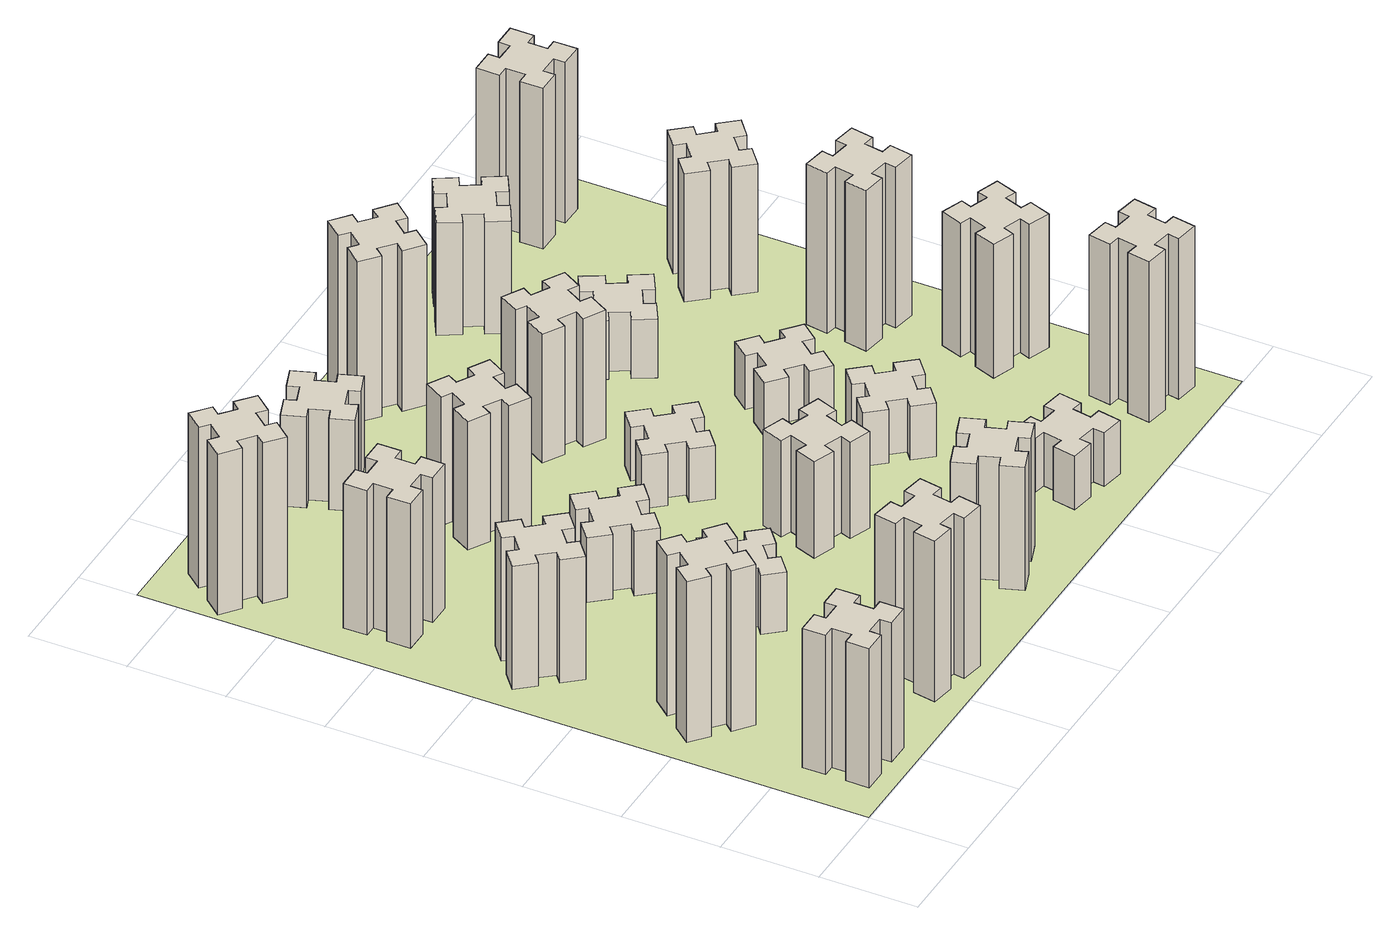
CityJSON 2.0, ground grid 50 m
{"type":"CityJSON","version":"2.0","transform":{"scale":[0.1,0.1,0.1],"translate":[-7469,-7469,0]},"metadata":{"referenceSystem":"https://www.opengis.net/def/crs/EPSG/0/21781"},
"CityObjects":{
"building1":{"type":"Building","attributes":{"class":"1000","function":"1000","usage":"1000","yearOfConstruction":2016,"roofType":"1000","measuredHeight":78,"storeysAboveGround":30,"storeysBelowGround":0},"geometry":[{"type":"Solid","lod":"1","boundaries":[[[[0,1,2,3,4,5,6,7,8,9,10,11,12,13,14,15,16,17,18,19]],[[17,16,20,21]],[[16,15,22,20]],[[15,14,23,22]],[[14,13,24,23]],[[13,12,25,24]],[[12,11,26,25]],[[11,10,27,26]],[[10,9,28,27]],[[9,8,29,28]],[[8,7,30,29]],[[7,6,31,30]],[[6,5,32,31]],[[5,4,33,32]],[[4,3,34,33]],[[3,2,35,34]],[[2,1,36,35]],[[1,0,37,36]],[[0,19,38,37]],[[19,18,39,38]],[[18,17,21,39]],[[24,25,26,27,28,29,30,31,32,33,34,35,36,37,38,39,21,20,22,23]]]]}]},
"building2":{"type":"Building","attributes":{"class":"1000","function":"1000","usage":"1000","yearOfConstruction":2016,"roofType":"1000","measuredHeight":90,"storeysAboveGround":30,"storeysBelowGround":0},"geometry":[{"type":"Solid","lod":"1","boundaries":[[[[40,41,42,43,44,45,46,47,48,49,50,51,52,53,54,55,56,57,58,59]],[[57,56,60,61]],[[56,55,62,60]],[[55,54,63,62]],[[54,53,64,63]],[[53,52,65,64]],[[52,51,66,65]],[[51,50,67,66]],[[50,49,68,67]],[[49,48,69,68]],[[48,47,70,69]],[[47,46,71,70]],[[46,45,72,71]],[[45,44,73,72]],[[44,43,74,73]],[[43,42,75,74]],[[42,41,76,75]],[[41,40,77,76]],[[40,59,78,77]],[[59,58,79,78]],[[58,57,61,79]],[[64,65,66,67,68,69,70,71,72,73,74,75,76,77,78,79,61,60,62,63]]]]}]},
"building3":{"type":"Building","attributes":{"class":"1000","function":"1000","usage":"1000","yearOfConstruction":2016,"roofType":"1000","measuredHeight":69,"storeysAboveGround":30,"storeysBelowGround":0},"geometry":[{"type":"Solid","lod":"1","boundaries":[[[[80,81,82,83,84,85,86,87,88,89,90,91,92,93,94,95,96,97,98,99]],[[97,96,100,101]],[[96,95,102,100]],[[95,94,103,102]],[[94,93,104,103]],[[93,92,105,104]],[[92,91,106,105]],[[91,90,107,106]],[[90,89,108,107]],[[89,88,109,108]],[[88,87,110,109]],[[87,86,111,110]],[[86,85,112,111]],[[85,84,113,112]],[[84,83,114,113]],[[83,82,115,114]],[[82,81,116,115]],[[81,80,117,116]],[[80,99,118,117]],[[99,98,119,118]],[[98,97,101,119]],[[104,105,106,107,108,109,110,111,112,113,114,115,116,117,118,119,101,100,102,103]]]]}]},
"building4":{"type":"Building","attributes":{"class":"1000","function":"1000","usage":"1000","yearOfConstruction":2016,"roofType":"1000","measuredHeight":81,"storeysAboveGround":30,"storeysBelowGround":0},"geometry":[{"type":"Solid","lod":"1","boundaries":[[[[120,121,122,123,124,125,126,127,128,129,130,131,132,133,134,135,136,137,138,139]],[[137,136,140,141]],[[136,135,142,140]],[[135,134,143,142]],[[134,133,144,143]],[[133,132,145,144]],[[132,131,146,145]],[[131,130,147,146]],[[130,129,148,147]],[[129,128,149,148]],[[128,127,150,149]],[[127,126,151,150]],[[126,125,152,151]],[[125,124,153,152]],[[124,123,154,153]],[[123,122,155,154]],[[122,121,156,155]],[[121,120,157,156]],[[120,139,158,157]],[[139,138,159,158]],[[138,137,141,159]],[[144,145,146,147,148,149,150,151,152,153,154,155,156,157,158,159,141,140,142,143]]]]}]},
"building5":{"type":"Building","attributes":{"class":"1000","function":"1000","usage":"1000","yearOfConstruction":2016,"roofType":"1000","measuredHeight":90,"storeysAboveGround":30,"storeysBelowGround":0},"geometry":[{"type":"Solid","lod":"1","boundaries":[[[[160,161,162,163,164,165,166,167,168,169,170,171,172,173,174,175,176,177,178,179]],[[177,176,180,181]],[[176,175,182,180]],[[175,174,183,182]],[[174,173,184,183]],[[173,172,185,184]],[[172,171,186,185]],[[171,170,187,186]],[[170,169,188,187]],[[169,168,189,188]],[[168,167,190,189]],[[167,166,191,190]],[[166,165,192,191]],[[165,164,193,192]],[[164,163,194,193]],[[163,162,195,194]],[[162,161,196,195]],[[161,160,197,196]],[[160,179,198,197]],[[179,178,199,198]],[[178,177,181,199]],[[184,185,186,187,188,189,190,191,192,193,194,195,196,197,198,199,181,180,182,183]]]]}]},
"building6":{"type":"Building","attributes":{"class":"1000","function":"1000","usage":"1000","yearOfConstruction":2016,"roofType":"1000","measuredHeight":90,"storeysAboveGround":30,"storeysBelowGround":0},"geometry":[{"type":"Solid","lod":"1","boundaries":[[[[200,201,202,203,204,205,206,207,208,209,210,211,212,213,214,215,216,217,218,219]],[[217,216,220,221]],[[216,215,222,220]],[[215,214,223,222]],[[214,213,224,223]],[[213,212,225,224]],[[212,211,226,225]],[[211,210,227,226]],[[210,209,228,227]],[[209,208,229,228]],[[208,207,230,229]],[[207,206,231,230]],[[206,205,232,231]],[[205,204,233,232]],[[204,203,234,233]],[[203,202,235,234]],[[202,201,236,235]],[[201,200,237,236]],[[200,219,238,237]],[[219,218,239,238]],[[218,217,221,239]],[[224,225,226,227,228,229,230,231,232,233,234,235,236,237,238,239,221,220,222,223]]]]}]},
"building7":{"type":"Building","attributes":{"class":"1000","function":"1000","usage":"1000","yearOfConstruction":2016,"roofType":"1000","measuredHeight":33,"storeysAboveGround":30,"storeysBelowGround":0},"geometry":[{"type":"Solid","lod":"1","boundaries":[[[[240,241,242,243,244,245,246,247,248,249,250,251,252,253,254,255,256,257,258,259]],[[257,256,260,261]],[[256,255,262,260]],[[255,254,263,262]],[[254,253,264,263]],[[253,252,265,264]],[[252,251,266,265]],[[251,250,267,266]],[[250,249,268,267]],[[249,248,269,268]],[[248,247,270,269]],[[247,246,271,270]],[[246,245,272,271]],[[245,244,273,272]],[[244,243,274,273]],[[243,242,275,274]],[[242,241,276,275]],[[241,240,277,276]],[[240,259,278,277]],[[259,258,279,278]],[[258,257,261,279]],[[264,265,266,267,268,269,270,271,272,273,274,275,276,277,278,279,261,260,262,263]]]]}]},
"building8":{"type":"Building","attributes":{"class":"1000","function":"1000","usage":"1000","yearOfConstruction":2016,"roofType":"1000","measuredHeight":36,"storeysAboveGround":30,"storeysBelowGround":0},"geometry":[{"type":"Solid","lod":"1","boundaries":[[[[280,281,282,283,284,285,286,287,288,289,290,291,292,293,294,295,296,297,298,299]],[[297,296,300,301]],[[296,295,302,300]],[[295,294,303,302]],[[294,293,304,303]],[[293,292,305,304]],[[292,291,306,305]],[[291,290,307,306]],[[290,289,308,307]],[[289,288,309,308]],[[288,287,310,309]],[[287,286,311,310]],[[286,285,312,311]],[[285,284,313,312]],[[284,283,314,313]],[[283,282,315,314]],[[282,281,316,315]],[[281,280,317,316]],[[280,299,318,317]],[[299,298,319,318]],[[298,297,301,319]],[[304,305,306,307,308,309,310,311,312,313,314,315,316,317,318,319,301,300,302,303]]]]}]},
"building9":{"type":"Building","attributes":{"class":"1000","function":"1000","usage":"1000","yearOfConstruction":2016,"roofType":"1000","measuredHeight":72,"storeysAboveGround":30,"storeysBelowGround":0},"geometry":[{"type":"Solid","lod":"1","boundaries":[[[[320,321,322,323,324,325,326,327,328,329,330,331,332,333,334,335,336,337,338,339]],[[337,336,340,341]],[[336,335,342,340]],[[335,334,343,342]],[[334,333,344,343]],[[333,332,345,344]],[[332,331,346,345]],[[331,330,347,346]],[[330,329,348,347]],[[329,328,349,348]],[[328,327,350,349]],[[327,326,351,350]],[[326,325,352,351]],[[325,324,353,352]],[[324,323,354,353]],[[323,322,355,354]],[[322,321,356,355]],[[321,320,357,356]],[[320,339,358,357]],[[339,338,359,358]],[[338,337,341,359]],[[344,345,346,347,348,349,350,351,352,353,354,355,356,357,358,359,341,340,342,343]]]]}]},
"building10":{"type":"Building","attributes":{"class":"1000","function":"1000","usage":"1000","yearOfConstruction":2016,"roofType":"1000","measuredHeight":69,"storeysAboveGround":30,"storeysBelowGround":0},"geometry":[{"type":"Solid","lod":"1","boundaries":[[[[360,361,362,363,364,365,366,367,368,369,370,371,372,373,374,375,376,377,378,379]],[[377,376,380,381]],[[376,375,382,380]],[[375,374,383,382]],[[374,373,384,383]],[[373,372,385,384]],[[372,371,386,385]],[[371,370,387,386]],[[370,369,388,387]],[[369,368,389,388]],[[368,367,390,389]],[[367,366,391,390]],[[366,365,392,391]],[[365,364,393,392]],[[364,363,394,393]],[[363,362,395,394]],[[362,361,396,395]],[[361,360,397,396]],[[360,379,398,397]],[[379,378,399,398]],[[378,377,381,399]],[[384,385,386,387,388,389,390,391,392,393,394,395,396,397,398,399,381,380,382,383]]]]}]},
"building11":{"type":"Building","attributes":{"class":"1000","function":"1000","usage":"1000","yearOfConstruction":2016,"roofType":"1000","measuredHeight":51,"storeysAboveGround":30,"storeysBelowGround":0},"geometry":[{"type":"Solid","lod":"1","boundaries":[[[[400,401,402,403,404,405,406,407,408,409,410,411,412,413,414,415,416,417,418,419]],[[417,416,420,421]],[[416,415,422,420]],[[415,414,423,422]],[[414,413,424,423]],[[413,412,425,424]],[[412,411,426,425]],[[411,410,427,426]],[[410,409,428,427]],[[409,408,429,428]],[[408,407,430,429]],[[407,406,431,430]],[[406,405,432,431]],[[405,404,433,432]],[[404,403,434,433]],[[403,402,435,434]],[[402,401,436,435]],[[401,400,437,436]],[[400,419,438,437]],[[419,418,439,438]],[[418,417,421,439]],[[424,425,426,427,428,429,430,431,432,433,434,435,436,437,438,439,421,420,422,423]]]]}]},
"building12":{"type":"Building","attributes":{"class":"1000","function":"1000","usage":"1000","yearOfConstruction":2016,"roofType":"1000","measuredHeight":54,"storeysAboveGround":30,"storeysBelowGround":0},"geometry":[{"type":"Solid","lod":"1","boundaries":[[[[440,441,442,443,444,445,446,447,448,449,450,451,452,453,454,455,456,457,458,459]],[[457,456,460,461]],[[456,455,462,460]],[[455,454,463,462]],[[454,453,464,463]],[[453,452,465,464]],[[452,451,466,465]],[[451,450,467,466]],[[450,449,468,467]],[[449,448,469,468]],[[448,447,470,469]],[[447,446,471,470]],[[446,445,472,471]],[[445,444,473,472]],[[444,443,474,473]],[[443,442,475,474]],[[442,441,476,475]],[[441,440,477,476]],[[440,459,478,477]],[[459,458,479,478]],[[458,457,461,479]],[[464,465,466,467,468,469,470,471,472,473,474,475,476,477,478,479,461,460,462,463]]]]}]},
"building13":{"type":"Building","attributes":{"class":"1000","function":"1000","usage":"1000","yearOfConstruction":2016,"roofType":"1000","measuredHeight":30,"storeysAboveGround":30,"storeysBelowGround":0},"geometry":[{"type":"Solid","lod":"1","boundaries":[[[[480,481,482,483,484,485,486,487,488,489,490,491,492,493,494,495,496,497,498,499]],[[497,496,500,501]],[[496,495,502,500]],[[495,494,503,502]],[[494,493,504,503]],[[493,492,505,504]],[[492,491,506,505]],[[491,490,507,506]],[[490,489,508,507]],[[489,488,509,508]],[[488,487,510,509]],[[487,486,511,510]],[[486,485,512,511]],[[485,484,513,512]],[[484,483,514,513]],[[483,482,515,514]],[[482,481,516,515]],[[481,480,517,516]],[[480,499,518,517]],[[499,498,519,518]],[[498,497,501,519]],[[504,505,506,507,508,509,510,511,512,513,514,515,516,517,518,519,501,500,502,503]]]]}]},
"building14":{"type":"Building","attributes":{"class":"1000","function":"1000","usage":"1000","yearOfConstruction":2016,"roofType":"1000","measuredHeight":72,"storeysAboveGround":30,"storeysBelowGround":0},"geometry":[{"type":"Solid","lod":"1","boundaries":[[[[520,521,522,523,524,525,526,527,528,529,530,531,532,533,534,535,536,537,538,539]],[[537,536,540,541]],[[536,535,542,540]],[[535,534,543,542]],[[534,533,544,543]],[[533,532,545,544]],[[532,531,546,545]],[[531,530,547,546]],[[530,529,548,547]],[[529,528,549,548]],[[528,527,550,549]],[[527,526,551,550]],[[526,525,552,551]],[[525,524,553,552]],[[524,523,554,553]],[[523,522,555,554]],[[522,521,556,555]],[[521,520,557,556]],[[520,539,558,557]],[[539,538,559,558]],[[538,537,541,559]],[[544,545,546,547,548,549,550,551,552,553,554,555,556,557,558,559,541,540,542,543]]]]}]},
"building15":{"type":"Building","attributes":{"class":"1000","function":"1000","usage":"1000","yearOfConstruction":2016,"roofType":"1000","measuredHeight":30,"storeysAboveGround":30,"storeysBelowGround":0},"geometry":[{"type":"Solid","lod":"1","boundaries":[[[[560,561,562,563,564,565,566,567,568,569,570,571,572,573,574,575,576,577,578,579]],[[577,576,580,581]],[[576,575,582,580]],[[575,574,583,582]],[[574,573,584,583]],[[573,572,585,584]],[[572,571,586,585]],[[571,570,587,586]],[[570,569,588,587]],[[569,568,589,588]],[[568,567,590,589]],[[567,566,591,590]],[[566,565,592,591]],[[565,564,593,592]],[[564,563,594,593]],[[563,562,595,594]],[[562,561,596,595]],[[561,560,597,596]],[[560,579,598,597]],[[579,578,599,598]],[[578,577,581,599]],[[584,585,586,587,588,589,590,591,592,593,594,595,596,597,598,599,581,580,582,583]]]]}]},
"building16":{"type":"Building","attributes":{"class":"1000","function":"1000","usage":"1000","yearOfConstruction":2016,"roofType":"1000","measuredHeight":90,"storeysAboveGround":30,"storeysBelowGround":0},"geometry":[{"type":"Solid","lod":"1","boundaries":[[[[600,601,602,603,604,605,606,607,608,609,610,611,612,613,614,615,616,617,618,619]],[[617,616,620,621]],[[616,615,622,620]],[[615,614,623,622]],[[614,613,624,623]],[[613,612,625,624]],[[612,611,626,625]],[[611,610,627,626]],[[610,609,628,627]],[[609,608,629,628]],[[608,607,630,629]],[[607,606,631,630]],[[606,605,632,631]],[[605,604,633,632]],[[604,603,634,633]],[[603,602,635,634]],[[602,601,636,635]],[[601,600,637,636]],[[600,619,638,637]],[[619,618,639,638]],[[618,617,621,639]],[[624,625,626,627,628,629,630,631,632,633,634,635,636,637,638,639,621,620,622,623]]]]}]},
"building17":{"type":"Building","attributes":{"class":"1000","function":"1000","usage":"1000","yearOfConstruction":2016,"roofType":"1000","measuredHeight":30,"storeysAboveGround":30,"storeysBelowGround":0},"geometry":[{"type":"Solid","lod":"1","boundaries":[[[[640,641,642,643,644,645,646,647,648,649,650,651,652,653,654,655,656,657,658,659]],[[657,656,660,661]],[[656,655,662,660]],[[655,654,663,662]],[[654,653,664,663]],[[653,652,665,664]],[[652,651,666,665]],[[651,650,667,666]],[[650,649,668,667]],[[649,648,669,668]],[[648,647,670,669]],[[647,646,671,670]],[[646,645,672,671]],[[645,644,673,672]],[[644,643,674,673]],[[643,642,675,674]],[[642,641,676,675]],[[641,640,677,676]],[[640,659,678,677]],[[659,658,679,678]],[[658,657,661,679]],[[664,665,666,667,668,669,670,671,672,673,674,675,676,677,678,679,661,660,662,663]]]]}]},
"building18":{"type":"Building","attributes":{"class":"1000","function":"1000","usage":"1000","yearOfConstruction":2016,"roofType":"1000","measuredHeight":30,"storeysAboveGround":30,"storeysBelowGround":0},"geometry":[{"type":"Solid","lod":"1","boundaries":[[[[680,681,682,683,684,685,686,687,688,689,690,691,692,693,694,695,696,697,698,699]],[[697,696,700,701]],[[696,695,702,700]],[[695,694,703,702]],[[694,693,704,703]],[[693,692,705,704]],[[692,691,706,705]],[[691,690,707,706]],[[690,689,708,707]],[[689,688,709,708]],[[688,687,710,709]],[[687,686,711,710]],[[686,685,712,711]],[[685,684,713,712]],[[684,683,714,713]],[[683,682,715,714]],[[682,681,716,715]],[[681,680,717,716]],[[680,699,718,717]],[[699,698,719,718]],[[698,697,701,719]],[[704,705,706,707,708,709,710,711,712,713,714,715,716,717,718,719,701,700,702,703]]]]}]},
"building19":{"type":"Building","attributes":{"class":"1000","function":"1000","usage":"1000","yearOfConstruction":2016,"roofType":"1000","measuredHeight":33,"storeysAboveGround":30,"storeysBelowGround":0},"geometry":[{"type":"Solid","lod":"1","boundaries":[[[[720,721,722,723,724,725,726,727,728,729,730,731,732,733,734,735,736,737,738,739]],[[737,736,740,741]],[[736,735,742,740]],[[735,734,743,742]],[[734,733,744,743]],[[733,732,745,744]],[[732,731,746,745]],[[731,730,747,746]],[[730,729,748,747]],[[729,728,749,748]],[[728,727,750,749]],[[727,726,751,750]],[[726,725,752,751]],[[725,724,753,752]],[[724,723,754,753]],[[723,722,755,754]],[[722,721,756,755]],[[721,720,757,756]],[[720,739,758,757]],[[739,738,759,758]],[[738,737,741,759]],[[744,745,746,747,748,749,750,751,752,753,754,755,756,757,758,759,741,740,742,743]]]]}]},
"building20":{"type":"Building","attributes":{"class":"1000","function":"1000","usage":"1000","yearOfConstruction":2016,"roofType":"1000","measuredHeight":90,"storeysAboveGround":30,"storeysBelowGround":0},"geometry":[{"type":"Solid","lod":"1","boundaries":[[[[760,761,762,763,764,765,766,767,768,769,770,771,772,773,774,775,776,777,778,779]],[[777,776,780,781]],[[776,775,782,780]],[[775,774,783,782]],[[774,773,784,783]],[[773,772,785,784]],[[772,771,786,785]],[[771,770,787,786]],[[770,769,788,787]],[[769,768,789,788]],[[768,767,790,789]],[[767,766,791,790]],[[766,765,792,791]],[[765,764,793,792]],[[764,763,794,793]],[[763,762,795,794]],[[762,761,796,795]],[[761,760,797,796]],[[760,779,798,797]],[[779,778,799,798]],[[778,777,781,799]],[[784,785,786,787,788,789,790,791,792,793,794,795,796,797,798,799,781,780,782,783]]]]}]},
"building21":{"type":"Building","attributes":{"class":"1000","function":"1000","usage":"1000","yearOfConstruction":2016,"roofType":"1000","measuredHeight":63,"storeysAboveGround":30,"storeysBelowGround":0},"geometry":[{"type":"Solid","lod":"1","boundaries":[[[[800,801,802,803,804,805,806,807,808,809,810,811,812,813,814,815,816,817,818,819]],[[817,816,820,821]],[[816,815,822,820]],[[815,814,823,822]],[[814,813,824,823]],[[813,812,825,824]],[[812,811,826,825]],[[811,810,827,826]],[[810,809,828,827]],[[809,808,829,828]],[[808,807,830,829]],[[807,806,831,830]],[[806,805,832,831]],[[805,804,833,832]],[[804,803,834,833]],[[803,802,835,834]],[[802,801,836,835]],[[801,800,837,836]],[[800,819,838,837]],[[819,818,839,838]],[[818,817,821,839]],[[824,825,826,827,828,829,830,831,832,833,834,835,836,837,838,839,821,820,822,823]]]]}]},
"building22":{"type":"Building","attributes":{"class":"1000","function":"1000","usage":"1000","yearOfConstruction":2016,"roofType":"1000","measuredHeight":75,"storeysAboveGround":30,"storeysBelowGround":0},"geometry":[{"type":"Solid","lod":"1","boundaries":[[[[840,841,842,843,844,845,846,847,848,849,850,851,852,853,854,855,856,857,858,859]],[[857,856,860,861]],[[856,855,862,860]],[[855,854,863,862]],[[854,853,864,863]],[[853,852,865,864]],[[852,851,866,865]],[[851,850,867,866]],[[850,849,868,867]],[[849,848,869,868]],[[848,847,870,869]],[[847,846,871,870]],[[846,845,872,871]],[[845,844,873,872]],[[844,843,874,873]],[[843,842,875,874]],[[842,841,876,875]],[[841,840,877,876]],[[840,859,878,877]],[[859,858,879,878]],[[858,857,861,879]],[[864,865,866,867,868,869,870,871,872,873,874,875,876,877,878,879,861,860,862,863]]]]}]},
"building23":{"type":"Building","attributes":{"class":"1000","function":"1000","usage":"1000","yearOfConstruction":2016,"roofType":"1000","measuredHeight":90,"storeysAboveGround":30,"storeysBelowGround":0},"geometry":[{"type":"Solid","lod":"1","boundaries":[[[[880,881,882,883,884,885,886,887,888,889,890,891,892,893,894,895,896,897,898,899]],[[897,896,900,901]],[[896,895,902,900]],[[895,894,903,902]],[[894,893,904,903]],[[893,892,905,904]],[[892,891,906,905]],[[891,890,907,906]],[[890,889,908,907]],[[889,888,909,908]],[[888,887,910,909]],[[887,886,911,910]],[[886,885,912,911]],[[885,884,913,912]],[[884,883,914,913]],[[883,882,915,914]],[[882,881,916,915]],[[881,880,917,916]],[[880,899,918,917]],[[899,898,919,918]],[[898,897,901,919]],[[904,905,906,907,908,909,910,911,912,913,914,915,916,917,918,919,901,900,902,903]]]]}]},
"building24":{"type":"Building","attributes":{"class":"1000","function":"1000","usage":"1000","yearOfConstruction":2016,"roofType":"1000","measuredHeight":72,"storeysAboveGround":30,"storeysBelowGround":0},"geometry":[{"type":"Solid","lod":"1","boundaries":[[[[920,921,922,923,924,925,926,927,928,929,930,931,932,933,934,935,936,937,938,939]],[[937,936,940,941]],[[936,935,942,940]],[[935,934,943,942]],[[934,933,944,943]],[[933,932,945,944]],[[932,931,946,945]],[[931,930,947,946]],[[930,929,948,947]],[[929,928,949,948]],[[928,927,950,949]],[[927,926,951,950]],[[926,925,952,951]],[[925,924,953,952]],[[924,923,954,953]],[[923,922,955,954]],[[922,921,956,955]],[[921,920,957,956]],[[920,939,958,957]],[[939,938,959,958]],[[938,937,941,959]],[[944,945,946,947,948,949,950,951,952,953,954,955,956,957,958,959,941,940,942,943]]]]}]},
"building25":{"type":"Building","attributes":{"class":"1000","function":"1000","usage":"1000","yearOfConstruction":2016,"roofType":"1000","measuredHeight":90,"storeysAboveGround":30,"storeysBelowGround":0},"geometry":[{"type":"Solid","lod":"1","boundaries":[[[[960,961,962,963,964,965,966,967,968,969,970,971,972,973,974,975,976,977,978,979]],[[977,976,980,981]],[[976,975,982,980]],[[975,974,983,982]],[[974,973,984,983]],[[973,972,985,984]],[[972,971,986,985]],[[971,970,987,986]],[[970,969,988,987]],[[969,968,989,988]],[[968,967,990,989]],[[967,966,991,990]],[[966,965,992,991]],[[965,964,993,992]],[[964,963,994,993]],[[963,962,995,994]],[[962,961,996,995]],[[961,960,997,996]],[[960,979,998,997]],[[979,978,999,998]],[[978,977,981,999]],[[984,985,986,987,988,989,990,991,992,993,994,995,996,997,998,999,981,980,982,983]]]]}]},
"landuse1":{"type":"LandUse","attributes":{"name":"plot1","function":"1010"},"geometry":[{"type":"MultiSurface","lod":"1","boundaries":[[[1000,1001,1002,1003]]]}]}
},
"vertices":[
[265,325,0],[265,225,0],[205,225,0],[205,105,0],[325,105,0],[325,165,0],[425,165,0],[425,105,0],[545,105,0],[545,225,0],[485,225,0],[485,325,0],[545,325,0],[545,445,0],[425,445,0],[425,385,0],[325,385,0],[325,445,0],[205,445,0],[205,325,0],[325,385,780],[325,445,780],[425,385,780],[425,445,780],[545,445,780],[545,325,780],[485,325,780],[485,225,780],[545,225,780],[545,105,780],[425,105,780],[425,165,780],[325,165,780],[325,105,780],[205,105,780],[205,225,780],[265,225,780],[265,325,780],[205,325,780],[205,445,780],
[484,1067,0],[408,1132,0],[446,1178,0],[354,1255,0],[277,1163,0],[323,1124,0],[259,1048,0],[213,1086,0],[136,994,0],[228,917,0],[266,963,0],[343,899,0],[304,853,0],[396,776,0],[473,868,0],[427,906,0],[492,983,0],[538,944,0],[615,1036,0],[523,1113,0],[492,983,900],[538,944,900],[427,906,900],[473,868,900],[396,776,900],[304,853,900],[343,899,900],[266,963,900],[228,917,900],[136,994,900],[213,1086,900],[259,1048,900],[323,1124,900],[277,1163,900],[354,1255,900],[446,1178,900],[408,1132,900],[484,1067,900],[523,1113,900],[615,1036,900],
[492,1888,0],[427,1964,0],[473,2003,0],[396,2095,0],[304,2018,0],[343,1972,0],[266,1907,0],[228,1953,0],[136,1876,0],[213,1784,0],[259,1823,0],[323,1746,0],[277,1708,0],[354,1616,0],[446,1693,0],[408,1739,0],[484,1803,0],[523,1757,0],[615,1834,0],[538,1926,0],[484,1803,690],[523,1757,690],[408,1739,690],[446,1693,690],[354,1616,690],[277,1708,690],[323,1746,690],[259,1823,690],[213,1784,690],[136,1876,690],[228,1953,690],[266,1907,690],[343,1972,690],[304,2018,690],[396,2095,690],[473,2003,690],[427,1964,690],[492,1888,690],[538,1926,690],[615,1834,690],
[485,2545,0],[485,2645,0],[545,2645,0],[545,2765,0],[425,2765,0],[425,2705,0],[325,2705,0],[325,2765,0],[205,2765,0],[205,2645,0],[265,2645,0],[265,2545,0],[205,2545,0],[205,2425,0],[325,2425,0],[325,2485,0],[425,2485,0],[425,2425,0],[545,2425,0],[545,2545,0],[425,2485,810],[425,2425,810],[325,2485,810],[325,2425,810],[205,2425,810],[205,2545,810],[265,2545,810],[265,2645,810],[205,2645,810],[205,2765,810],[325,2765,810],[325,2705,810],[425,2705,810],[425,2765,810],[545,2765,810],[545,2645,810],[485,2645,810],[485,2545,810],[545,2545,810],[545,2425,810],
[1016,344,0],[998,245,0],[939,256,0],[918,137,0],[1037,117,0],[1047,176,0],[1145,158,0],[1135,99,0],[1253,78,0],[1274,197,0],[1215,207,0],[1232,305,0],[1291,295,0],[1312,413,0],[1194,434,0],[1184,375,0],[1085,392,0],[1096,451,0],[977,472,0],[957,354,0],[1085,392,900],[1096,451,900],[1184,375,900],[1194,434,900],[1312,413,900],[1291,295,900],[1232,305,900],[1215,207,900],[1274,197,900],[1253,78,900],[1135,99,900],[1145,158,900],[1047,176,900],[1037,117,900],[918,137,900],[939,256,900],[998,245,900],[1016,344,900],[957,354,900],[977,472,900],
[384,3387,0],[308,3452,0],[346,3498,0],[254,3575,0],[177,3483,0],[223,3444,0],[159,3368,0],[113,3406,0],[36,3314,0],[128,3237,0],[166,3283,0],[243,3219,0],[204,3173,0],[296,3096,0],[373,3188,0],[327,3226,0],[392,3303,0],[438,3264,0],[515,3356,0],[423,3433,0],[392,3303,900],[438,3264,900],[327,3226,900],[373,3188,900],[296,3096,900],[204,3173,900],[243,3219,900],[166,3283,900],[128,3237,900],[36,3314,900],[113,3406,900],[159,3368,900],[223,3444,900],[177,3483,900],[254,3575,900],[346,3498,900],[308,3452,900],[384,3387,900],[423,3433,900],[515,3356,900],
[1083,1332,0],[1006,1267,0],[968,1313,0],[876,1236,0],[953,1144,0],[999,1183,0],[1063,1106,0],[1017,1068,0],[1094,976,0],[1186,1053,0],[1148,1099,0],[1224,1163,0],[1263,1117,0],[1355,1194,0],[1278,1286,0],[1232,1248,0],[1167,1324,0],[1213,1363,0],[1136,1455,0],[1044,1378,0],[1167,1324,330],[1213,1363,330],[1232,1248,330],[1278,1286,330],[1355,1194,330],[1263,1117,330],[1224,1163,330],[1148,1099,330],[1186,1053,330],[1094,976,330],[1017,1068,330],[1063,1106,330],[999,1183,330],[953,1144,330],[876,1236,330],[968,1313,330],[1006,1267,330],[1083,1332,330],[1044,1378,330],[1136,1455,330],
[1083,1972,0],[1006,1907,0],[968,1953,0],[876,1876,0],[953,1784,0],[999,1823,0],[1063,1746,0],[1017,1708,0],[1094,1616,0],[1186,1693,0],[1148,1739,0],[1224,1803,0],[1263,1757,0],[1355,1834,0],[1278,1926,0],[1232,1888,0],[1167,1964,0],[1213,2003,0],[1136,2095,0],[1044,2018,0],[1167,1964,360],[1213,2003,360],[1232,1888,360],[1278,1926,360],[1355,1834,360],[1263,1757,360],[1224,1803,360],[1148,1739,360],[1186,1693,360],[1094,1616,360],[1017,1708,360],[1063,1746,360],[999,1823,360],[953,1784,360],[876,1876,360],[968,1953,360],[1006,1907,360],[1083,1972,360],[1044,2018,360],[1136,2095,360],
[1314,2666,0],[1227,2716,0],[1257,2768,0],[1153,2828,0],[1093,2724,0],[1145,2694,0],[1095,2607,0],[1043,2637,0],[983,2533,0],[1087,2473,0],[1117,2525,0],[1204,2475,0],[1174,2423,0],[1278,2363,0],[1338,2467,0],[1286,2497,0],[1336,2584,0],[1388,2554,0],[1448,2658,0],[1344,2718,0],[1336,2584,720],[1388,2554,720],[1286,2497,720],[1338,2467,720],[1278,2363,720],[1174,2423,720],[1204,2475,720],[1117,2525,720],[1087,2473,720],[983,2533,720],[1043,2637,720],[1095,2607,720],[1145,2694,720],[1093,2724,720],[1153,2828,720],[1257,2768,720],[1227,2716,720],[1314,2666,720],[1344,2718,720],[1448,2658,720],
[1835,385,0],[1869,291,0],[1813,270,0],[1854,157,0],[1967,199,0],[1946,255,0],[2040,289,0],[2060,233,0],[2173,274,0],[2132,387,0],[2076,366,0],[2042,460,0],[2098,480,0],[2057,593,0],[1944,552,0],[1965,496,0],[1871,462,0],[1850,518,0],[1737,477,0],[1779,364,0],[1871,462,690],[1850,518,690],[1965,496,690],[1944,552,690],[2057,593,690],[2098,480,690],[2042,460,690],[2076,366,690],[2132,387,690],[2173,274,690],[2060,233,690],[2040,289,690],[1946,255,690],[1967,199,690],[1854,157,690],[1813,270,690],[1869,291,690],[1835,385,690],[1779,364,690],[1737,477,690],
[1125,3456,0],[1031,3422,0],[1010,3478,0],[897,3437,0],[939,3324,0],[995,3345,0],[1029,3251,0],[973,3230,0],[1014,3117,0],[1127,3159,0],[1106,3215,0],[1200,3249,0],[1220,3193,0],[1333,3234,0],[1292,3347,0],[1236,3326,0],[1202,3420,0],[1258,3440,0],[1217,3553,0],[1104,3512,0],[1202,3420,510],[1258,3440,510],[1236,3326,510],[1292,3347,510],[1333,3234,510],[1220,3193,510],[1200,3249,510],[1106,3215,510],[1127,3159,510],[1014,3117,510],[973,3230,510],[1029,3251,510],[995,3345,510],[939,3324,510],[897,3437,510],[1010,3478,510],[1031,3422,510],[1125,3456,510],[1104,3512,510],[1217,3553,510],
[1769,1300,0],[1735,1206,0],[1679,1227,0],[1637,1114,0],[1750,1073,0],[1771,1129,0],[1865,1095,0],[1844,1039,0],[1957,997,0],[1998,1110,0],[1942,1131,0],[1976,1225,0],[2032,1204,0],[2073,1317,0],[1960,1358,0],[1940,1302,0],[1846,1336,0],[1867,1392,0],[1754,1433,0],[1713,1320,0],[1846,1336,540],[1867,1392,540],[1940,1302,540],[1960,1358,540],[2073,1317,540],[2032,1204,540],[1976,1225,540],[1942,1131,540],[1998,1110,540],[1957,997,540],[1844,1039,540],[1865,1095,540],[1771,1129,540],[1750,1073,540],[1637,1114,540],[1679,1227,540],[1735,1206,540],[1769,1300,540],[1713,1320,540],[1754,1433,540],
[1972,1988,0],[1907,2064,0],[1953,2103,0],[1876,2195,0],[1784,2118,0],[1823,2072,0],[1746,2007,0],[1708,2053,0],[1616,1976,0],[1693,1884,0],[1739,1923,0],[1803,1846,0],[1757,1808,0],[1834,1716,0],[1926,1793,0],[1888,1839,0],[1964,1903,0],[2003,1857,0],[2095,1934,0],[2018,2026,0],[1964,1903,300],[2003,1857,300],[1888,1839,300],[1926,1793,300],[1834,1716,300],[1757,1808,300],[1803,1846,300],[1739,1923,300],[1693,1884,300],[1616,1976,300],[1708,2053,300],[1746,2007,300],[1823,2072,300],[1784,2118,300],[1876,2195,300],[1953,2103,300],[1907,2064,300],[1972,1988,300],[2018,2026,300],[2095,1934,300],
[2026,2497,0],[2076,2584,0],[2128,2554,0],[2188,2658,0],[2084,2718,0],[2054,2666,0],[1967,2716,0],[1997,2768,0],[1893,2828,0],[1833,2724,0],[1885,2694,0],[1835,2607,0],[1783,2637,0],[1723,2533,0],[1827,2473,0],[1857,2525,0],[1944,2475,0],[1914,2423,0],[2018,2363,0],[2078,2467,0],[1944,2475,720],[1914,2423,720],[1857,2525,720],[1827,2473,720],[1723,2533,720],[1783,2637,720],[1835,2607,720],[1885,2694,720],[1833,2724,720],[1893,2828,720],[1997,2768,720],[1967,2716,720],[2054,2666,720],[2084,2718,720],[2188,2658,720],[2128,2554,720],[2076,2584,720],[2026,2497,720],[2078,2467,720],[2018,2363,720],
[2596,444,0],[2578,345,0],[2519,356,0],[2498,237,0],[2617,217,0],[2627,276,0],[2725,258,0],[2715,199,0],[2833,178,0],[2854,297,0],[2795,307,0],[2812,405,0],[2871,395,0],[2892,513,0],[2774,534,0],[2764,475,0],[2665,492,0],[2676,551,0],[2557,572,0],[2537,454,0],[2665,492,300],[2676,551,300],[2764,475,300],[2774,534,300],[2892,513,300],[2871,395,300],[2812,405,300],[2795,307,300],[2854,297,300],[2833,178,300],[2715,199,300],[2725,258,300],[2627,276,300],[2617,217,300],[2498,237,300],[2519,356,300],[2578,345,300],[2596,444,300],[2537,454,300],[2557,572,300],
[1746,3383,0],[1823,3319,0],[1784,3273,0],[1876,3196,0],[1953,3288,0],[1907,3326,0],[1972,3403,0],[2018,3364,0],[2095,3456,0],[2003,3533,0],[1964,3487,0],[1888,3552,0],[1926,3598,0],[1834,3675,0],[1757,3583,0],[1803,3544,0],[1739,3468,0],[1693,3506,0],[1616,3414,0],[1708,3337,0],[1739,3468,900],[1693,3506,900],[1803,3544,900],[1757,3583,900],[1834,3675,900],[1926,3598,900],[1888,3552,900],[1964,3487,900],[2003,3533,900],[2095,3456,900],[2018,3364,900],[1972,3403,900],[1907,3326,900],[1953,3288,900],[1876,3196,900],[1784,3273,900],[1823,3319,900],[1746,3383,900],[1708,3337,900],[1616,3414,900],
[2628,1099,0],[2704,1163,0],[2743,1117,0],[2835,1194,0],[2758,1286,0],[2712,1248,0],[2647,1324,0],[2693,1363,0],[2616,1455,0],[2524,1378,0],[2563,1332,0],[2486,1267,0],[2448,1313,0],[2356,1236,0],[2433,1144,0],[2479,1183,0],[2543,1106,0],[2497,1068,0],[2574,976,0],[2666,1053,0],[2543,1106,300],[2497,1068,300],[2479,1183,300],[2433,1144,300],[2356,1236,300],[2448,1313,300],[2486,1267,300],[2563,1332,300],[2524,1378,300],[2616,1455,300],[2693,1363,300],[2647,1324,300],[2712,1248,300],[2758,1286,300],[2835,1194,300],[2743,1117,300],[2704,1163,300],[2628,1099,300],[2666,1053,300],[2574,976,300],
[2704,1807,0],[2628,1872,0],[2666,1918,0],[2574,1995,0],[2497,1903,0],[2543,1864,0],[2479,1788,0],[2433,1826,0],[2356,1734,0],[2448,1657,0],[2486,1703,0],[2563,1639,0],[2524,1593,0],[2616,1516,0],[2693,1608,0],[2647,1646,0],[2712,1723,0],[2758,1684,0],[2835,1776,0],[2743,1853,0],[2712,1723,300],[2758,1684,300],[2647,1646,300],[2693,1608,300],[2616,1516,300],[2524,1593,300],[2563,1639,300],[2486,1703,300],[2448,1657,300],[2356,1734,300],[2433,1826,300],[2479,1788,300],[2543,1864,300],[2497,1903,300],[2574,1995,300],[2666,1918,300],[2628,1872,300],[2704,1807,300],[2743,1853,300],[2835,1776,300],
[2475,2584,0],[2525,2497,0],[2473,2467,0],[2533,2363,0],[2637,2423,0],[2607,2475,0],[2694,2525,0],[2724,2473,0],[2828,2533,0],[2768,2637,0],[2716,2607,0],[2666,2694,0],[2718,2724,0],[2658,2828,0],[2554,2768,0],[2584,2716,0],[2497,2666,0],[2467,2718,0],[2363,2658,0],[2423,2554,0],[2497,2666,330],[2467,2718,330],[2584,2716,330],[2554,2768,330],[2658,2828,330],[2718,2724,330],[2666,2694,330],[2716,2607,330],[2768,2637,330],[2828,2533,330],[2724,2473,330],[2694,2525,330],[2607,2475,330],[2637,2423,330],[2533,2363,330],[2473,2467,330],[2525,2497,330],[2475,2584,330],[2423,2554,330],[2363,2658,330],
[3504,475,0],[3405,492,0],[3416,551,0],[3297,572,0],[3277,454,0],[3336,444,0],[3318,345,0],[3259,356,0],[3238,237,0],[3357,217,0],[3367,276,0],[3465,258,0],[3455,199,0],[3573,178,0],[3594,297,0],[3535,307,0],[3552,405,0],[3611,395,0],[3632,513,0],[3514,534,0],[3552,405,900],[3611,395,900],[3535,307,900],[3594,297,900],[3573,178,900],[3455,199,900],[3465,258,900],[3367,276,900],[3357,217,900],[3238,237,900],[3259,356,900],[3318,345,900],[3336,444,900],[3277,454,900],[3297,572,900],[3416,551,900],[3405,492,900],[3504,475,900],[3514,534,900],[3632,513,900],
[2716,3347,0],[2666,3434,0],[2718,3464,0],[2658,3568,0],[2554,3508,0],[2584,3456,0],[2497,3406,0],[2467,3458,0],[2363,3398,0],[2423,3294,0],[2475,3324,0],[2525,3237,0],[2473,3207,0],[2533,3103,0],[2637,3163,0],[2607,3215,0],[2694,3265,0],[2724,3213,0],[2828,3273,0],[2768,3377,0],[2694,3265,630],[2724,3213,630],[2607,3215,630],[2637,3163,630],[2533,3103,630],[2473,3207,630],[2525,3237,630],[2475,3324,630],[2423,3294,630],[2363,3398,630],[2467,3458,630],[2497,3406,630],[2584,3456,630],[2554,3508,630],[2658,3568,630],[2718,3464,630],[2666,3434,630],[2716,3347,630],[2768,3377,630],[2828,3273,630],
[3351,1029,0],[3445,995,0],[3424,939,0],[3537,897,0],[3578,1010,0],[3522,1031,0],[3556,1125,0],[3612,1104,0],[3653,1217,0],[3540,1258,0],[3520,1202,0],[3426,1236,0],[3447,1292,0],[3334,1333,0],[3293,1220,0],[3349,1200,0],[3315,1106,0],[3259,1127,0],[3217,1014,0],[3330,973,0],[3315,1106,750],[3259,1127,750],[3349,1200,750],[3293,1220,750],[3334,1333,750],[3447,1292,750],[3426,1236,750],[3520,1202,750],[3540,1258,750],[3653,1217,750],[3612,1104,750],[3556,1125,750],[3522,1031,750],[3578,1010,750],[3537,897,750],[3424,939,750],[3445,995,750],[3351,1029,750],[3330,973,750],[3217,1014,750],
[3267,1656,0],[3365,1638,0],[3355,1579,0],[3473,1558,0],[3494,1677,0],[3435,1687,0],[3452,1785,0],[3511,1775,0],[3532,1893,0],[3414,1914,0],[3404,1855,0],[3305,1872,0],[3316,1931,0],[3197,1952,0],[3177,1834,0],[3236,1824,0],[3218,1725,0],[3159,1736,0],[3138,1617,0],[3257,1597,0],[3218,1725,900],[3159,1736,900],[3236,1824,900],[3177,1834,900],[3197,1952,900],[3316,1931,900],[3305,1872,900],[3404,1855,900],[3414,1914,900],[3532,1893,900],[3511,1775,900],[3452,1785,900],[3435,1687,900],[3494,1677,900],[3473,1558,900],[3355,1579,900],[3365,1638,900],[3267,1656,900],[3257,1597,900],[3138,1617,900],
[3219,2463,0],[3283,2386,0],[3237,2348,0],[3314,2256,0],[3406,2333,0],[3368,2379,0],[3444,2443,0],[3483,2397,0],[3575,2474,0],[3498,2566,0],[3452,2528,0],[3387,2604,0],[3433,2643,0],[3356,2735,0],[3264,2658,0],[3303,2612,0],[3226,2547,0],[3188,2593,0],[3096,2516,0],[3173,2424,0],[3226,2547,720],[3188,2593,720],[3303,2612,720],[3264,2658,720],[3356,2735,720],[3433,2643,720],[3387,2604,720],[3452,2528,720],[3498,2566,720],[3575,2474,720],[3483,2397,720],[3444,2443,720],[3368,2379,720],[3406,2333,720],[3314,2256,720],[3237,2348,720],[3283,2386,720],[3219,2463,720],[3173,2424,720],[3096,2516,720],
[3285,3325,0],[3385,3325,0],[3385,3265,0],[3505,3265,0],[3505,3385,0],[3445,3385,0],[3445,3485,0],[3505,3485,0],[3505,3605,0],[3385,3605,0],[3385,3545,0],[3285,3545,0],[3285,3605,0],[3165,3605,0],[3165,3485,0],[3225,3485,0],[3225,3385,0],[3165,3385,0],[3165,3265,0],[3285,3265,0],[3225,3385,900],[3165,3385,900],[3225,3485,900],[3165,3485,900],[3165,3605,900],[3285,3605,900],[3285,3545,900],[3385,3545,900],[3385,3605,900],[3505,3605,900],[3505,3485,900],[3445,3485,900],[3445,3385,900],[3505,3385,900],[3505,3265,900],[3385,3265,900],[3385,3325,900],[3285,3325,900],[3285,3265,900],[3165,3265,900],
[5,3705,0],[3705,3705,0],[3705,5,0],[5,5,0]
]}
